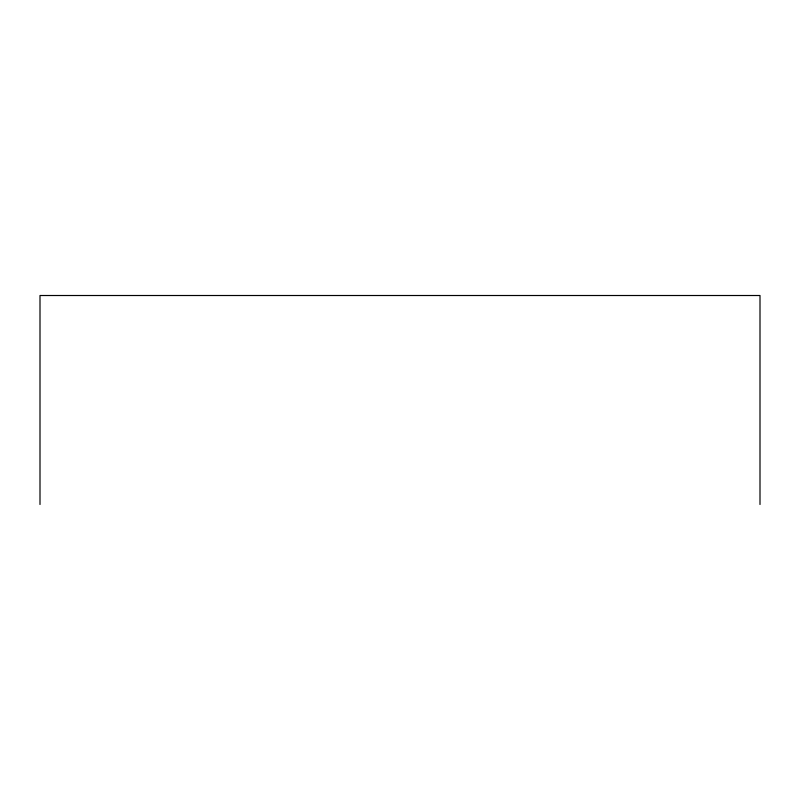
<?xml version="1.0" encoding="UTF-8"?>
<svg xmlns="http://www.w3.org/2000/svg" width="800" height="800" viewBox="0 0 800 800"><rect width="100%" height="100%" fill="white"/><g stroke="black" fill="none" stroke-linecap="round" stroke-linejoin="round"><path stroke-width="1.2" d="M760 504.49L760 295.51L40 295.51L40 504.49"/></g></svg>
